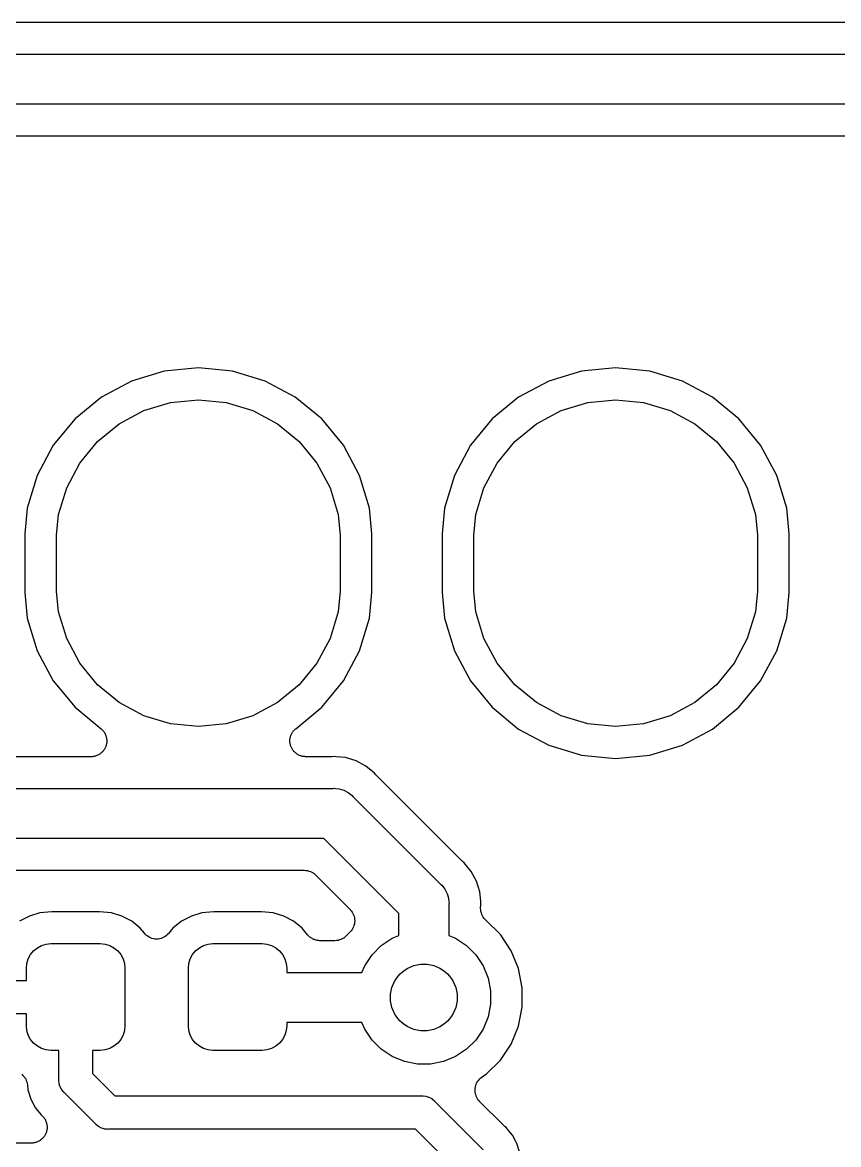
# Model space of a CAD drawing. Extents: x 100.2 to 129.8, y -164.8 to -95.2.
# Drawn here: x 112.7 to 117.59, y -112.58 to -105.86 of the extents above; entities that cross this region are included whole.
import ezdxf

# ---------------------------------------------------------------- set-up
doc = ezdxf.new("R2010")
doc.units = 0
doc.layers.add('BLACK', color=7, linetype='CONTINUOUS')

msp = doc.modelspace()

# ---------------------------------------------------------------- linework, layer by layer
at = {"layer": 'BLACK', "linetype": 'CONTINUOUS'}
for p, q in [((119.367, -105.86), (110.633, -105.86)), ((110.471, -106.05), (119.529, -106.05)), ((119.529, -106.35), (110.471, -106.35)), ((110.633, -106.54), (119.367, -106.54)), ((113.546, -107.95), (113.35, -108.01)), ((113.75, -107.93), (113.546, -107.95)), ((113.954, -107.95), (113.75, -107.93)), ((114.15, -108.01), (113.954, -107.95)), ((116.046, -107.95), (115.85, -108.01)), ((116.25, -107.93), (116.046, -107.95)), ((116.454, -107.95), (116.25, -107.93)), ((116.65, -108.01), (116.454, -107.95)), ((113.35, -108.01), (113.169, -108.106)), ((114.331, -108.106), (114.15, -108.01)), ((115.85, -108.01), (115.669, -108.106)), ((116.831, -108.106), (116.65, -108.01)), ((113.169, -108.106), (113.011, -108.236)), ((113.583, -108.137), (113.75, -108.121)), ((113.75, -108.121), (113.917, -108.137)), ((114.489, -108.236), (114.331, -108.106)), ((115.669, -108.106), (115.511, -108.236)), ((116.083, -108.137), (116.25, -108.121)), ((116.25, -108.121), (116.417, -108.137)), ((116.989, -108.236), (116.831, -108.106)), ((113.275, -108.265), (113.423, -108.186)), ((113.423, -108.186), (113.583, -108.137)), ((113.917, -108.137), (114.077, -108.186)), ((114.077, -108.186), (114.225, -108.265)), ((115.775, -108.265), (115.923, -108.186)), ((115.923, -108.186), (116.083, -108.137)), ((116.417, -108.137), (116.577, -108.186)), ((116.577, -108.186), (116.725, -108.265)), ((113.011, -108.236), (112.881, -108.394)), ((114.619, -108.394), (114.489, -108.236)), ((115.511, -108.236), (115.381, -108.394)), ((117.119, -108.394), (116.989, -108.236)), ((113.146, -108.371), (113.275, -108.265)), ((114.225, -108.265), (114.354, -108.371)), ((115.646, -108.371), (115.775, -108.265)), ((116.725, -108.265), (116.854, -108.371)), ((113.04, -108.5), (113.146, -108.371)), ((114.354, -108.371), (114.46, -108.5)), ((115.54, -108.5), (115.646, -108.371)), ((116.854, -108.371), (116.96, -108.5)), ((112.881, -108.394), (112.785, -108.575)), ((114.715, -108.575), (114.619, -108.394)), ((115.381, -108.394), (115.285, -108.575)), ((117.215, -108.575), (117.119, -108.394)), ((112.961, -108.648), (113.04, -108.5)), ((114.46, -108.5), (114.539, -108.648)), ((115.461, -108.648), (115.54, -108.5)), ((116.96, -108.5), (117.039, -108.648)), ((112.785, -108.575), (112.725, -108.771)), ((114.775, -108.771), (114.715, -108.575)), ((115.285, -108.575), (115.225, -108.771)), ((117.275, -108.771), (117.215, -108.575)), ((112.912, -108.808), (112.961, -108.648)), ((114.539, -108.648), (114.588, -108.808)), ((115.412, -108.808), (115.461, -108.648)), ((117.039, -108.648), (117.088, -108.808)), ((112.725, -108.771), (112.71, -108.924)), ((114.79, -108.924), (114.775, -108.771)), ((115.225, -108.771), (115.21, -108.924)), ((117.29, -108.924), (117.275, -108.771)), ((112.9, -108.933), (112.912, -108.808)), ((114.588, -108.808), (114.6, -108.933)), ((115.4, -108.933), (115.412, -108.808)), ((117.088, -108.808), (117.1, -108.933)), ((112.71, -108.924), (112.71, -109.276)), ((114.79, -109.276), (114.79, -108.924)), ((115.21, -108.924), (115.21, -109.276)), ((117.29, -109.276), (117.29, -108.924)), ((112.9, -109.267), (112.9, -108.933)), ((114.6, -108.933), (114.6, -109.267)), ((115.4, -109.267), (115.4, -108.933)), ((117.1, -108.933), (117.1, -109.267)), ((112.71, -109.276), (112.725, -109.429)), ((112.912, -109.392), (112.9, -109.267)), ((114.6, -109.267), (114.588, -109.392)), ((114.775, -109.429), (114.79, -109.276)), ((115.21, -109.276), (115.225, -109.429)), ((115.412, -109.392), (115.4, -109.267)), ((117.1, -109.267), (117.088, -109.392)), ((117.275, -109.429), (117.29, -109.276)), ((112.961, -109.552), (112.912, -109.392)), ((114.588, -109.392), (114.539, -109.552)), ((115.461, -109.552), (115.412, -109.392)), ((117.088, -109.392), (117.039, -109.552)), ((112.725, -109.429), (112.785, -109.625)), ((114.715, -109.625), (114.775, -109.429)), ((115.225, -109.429), (115.285, -109.625)), ((117.215, -109.625), (117.275, -109.429)), ((113.04, -109.7), (112.961, -109.552)), ((114.539, -109.552), (114.46, -109.7)), ((115.54, -109.7), (115.461, -109.552)), ((117.039, -109.552), (116.96, -109.7)), ((112.785, -109.625), (112.881, -109.806)), ((114.619, -109.806), (114.715, -109.625)), ((115.285, -109.625), (115.381, -109.806)), ((117.119, -109.806), (117.215, -109.625)), ((113.146, -109.829), (113.04, -109.7)), ((114.46, -109.7), (114.354, -109.829)), ((115.646, -109.829), (115.54, -109.7)), ((116.96, -109.7), (116.854, -109.829)), ((112.881, -109.806), (113.011, -109.964)), ((113.275, -109.935), (113.146, -109.829)), ((114.354, -109.829), (114.225, -109.935)), ((114.489, -109.964), (114.619, -109.806)), ((115.381, -109.806), (115.511, -109.964)), ((115.775, -109.935), (115.646, -109.829)), ((116.854, -109.829), (116.725, -109.935)), ((116.989, -109.964), (117.119, -109.806)), ((113.423, -110.014), (113.275, -109.935)), ((114.225, -109.935), (114.077, -110.014)), ((115.923, -110.014), (115.775, -109.935)), ((116.725, -109.935), (116.577, -110.014)), ((113.011, -109.964), (113.167, -110.092)), ((114.333, -110.092), (114.489, -109.964)), ((115.511, -109.964), (115.669, -110.094)), ((116.831, -110.094), (116.989, -109.964)), ((113.583, -110.063), (113.423, -110.014)), ((113.75, -110.079), (113.583, -110.063)), ((113.917, -110.063), (113.75, -110.079)), ((114.077, -110.014), (113.917, -110.063)), ((116.083, -110.063), (115.923, -110.014)), ((116.25, -110.079), (116.083, -110.063)), ((116.417, -110.063), (116.25, -110.079)), ((116.577, -110.014), (116.417, -110.063)), ((113.167, -110.092), (113.168, -110.092)), ((113.168, -110.092), (113.171, -110.096)), ((113.171, -110.096), (113.174, -110.099)), ((113.174, -110.099), (113.177, -110.102)), ((113.177, -110.102), (113.181, -110.106)), ((113.181, -110.106), (113.183, -110.109)), ((113.183, -110.109), (113.186, -110.113)), ((113.186, -110.113), (113.188, -110.117)), ((113.188, -110.117), (113.191, -110.121)), ((113.191, -110.121), (113.192, -110.125)), ((113.192, -110.125), (113.194, -110.129)), ((113.194, -110.129), (113.196, -110.134)), ((113.196, -110.134), (113.197, -110.138)), ((113.197, -110.138), (113.198, -110.143)), ((114.302, -110.142), (114.303, -110.137)), ((114.303, -110.137), (114.305, -110.133)), ((114.305, -110.133), (114.306, -110.128)), ((114.306, -110.128), (114.308, -110.124)), ((114.308, -110.124), (114.31, -110.12)), ((114.31, -110.12), (114.313, -110.116)), ((114.313, -110.116), (114.315, -110.112)), ((114.315, -110.112), (114.318, -110.108)), ((114.318, -110.108), (114.32, -110.105)), ((114.32, -110.105), (114.324, -110.101)), ((114.324, -110.101), (114.327, -110.098)), ((114.327, -110.098), (114.33, -110.095)), ((114.33, -110.095), (114.333, -110.092)), ((115.669, -110.094), (115.85, -110.19)), ((116.65, -110.19), (116.831, -110.094)), ((113.192, -110.206), (113.19, -110.21)), ((113.194, -110.202), (113.192, -110.206)), ((113.195, -110.198), (113.194, -110.202)), ((113.197, -110.193), (113.195, -110.198)), ((113.198, -110.189), (113.197, -110.193)), ((113.198, -110.143), (113.2, -110.147)), ((113.199, -110.184), (113.198, -110.189)), ((113.2, -110.18), (113.199, -110.184)), ((113.2, -110.147), (113.2, -110.152)), ((113.2, -110.152), (113.201, -110.157)), ((113.201, -110.175), (113.2, -110.18)), ((113.201, -110.157), (113.201, -110.161)), ((113.201, -110.161), (113.201, -110.166)), ((113.201, -110.166), (113.201, -110.17)), ((113.201, -110.17), (113.201, -110.175)), ((114.299, -110.155), (114.3, -110.151)), ((114.299, -110.16), (114.299, -110.155)), ((114.299, -110.164), (114.299, -110.16)), ((114.299, -110.169), (114.299, -110.164)), ((114.299, -110.174), (114.299, -110.169)), ((114.3, -110.178), (114.299, -110.174)), ((114.3, -110.151), (114.301, -110.146)), ((114.3, -110.183), (114.3, -110.178)), ((114.302, -110.187), (114.3, -110.183)), ((114.301, -110.146), (114.302, -110.142)), ((114.303, -110.192), (114.302, -110.187)), ((114.304, -110.196), (114.303, -110.192)), ((114.306, -110.201), (114.304, -110.196)), ((114.308, -110.205), (114.306, -110.201)), ((114.31, -110.209), (114.308, -110.205)), ((115.85, -110.19), (116.046, -110.25)), ((116.454, -110.25), (116.65, -110.19)), ((113.106, -110.26), (111.894, -110.26)), ((113.111, -110.26), (113.106, -110.26)), ((113.115, -110.26), (113.111, -110.26)), ((113.12, -110.259), (113.115, -110.26)), ((113.125, -110.258), (113.12, -110.259)), ((113.129, -110.257), (113.125, -110.258)), ((113.133, -110.256), (113.129, -110.257)), ((113.138, -110.254), (113.133, -110.256)), ((113.142, -110.253), (113.138, -110.254)), ((113.146, -110.251), (113.142, -110.253)), ((113.151, -110.249), (113.146, -110.251)), ((113.155, -110.246), (113.151, -110.249)), ((113.159, -110.244), (113.155, -110.246)), ((113.162, -110.241), (113.159, -110.244)), ((113.166, -110.239), (113.162, -110.241)), ((113.17, -110.235), (113.166, -110.239)), ((113.173, -110.232), (113.17, -110.235)), ((113.176, -110.229), (113.173, -110.232)), ((113.179, -110.226), (113.176, -110.229)), ((113.182, -110.222), (113.179, -110.226)), ((113.185, -110.218), (113.182, -110.222)), ((113.187, -110.214), (113.185, -110.218)), ((113.19, -110.21), (113.187, -110.214)), ((114.312, -110.213), (114.31, -110.209)), ((114.314, -110.217), (114.312, -110.213)), ((114.317, -110.221), (114.314, -110.217)), ((114.32, -110.225), (114.317, -110.221)), ((114.323, -110.228), (114.32, -110.225)), ((114.326, -110.231), (114.323, -110.228)), ((114.33, -110.235), (114.326, -110.231)), ((114.333, -110.238), (114.33, -110.235)), ((114.337, -110.24), (114.333, -110.238)), ((114.34, -110.243), (114.337, -110.24)), ((114.344, -110.246), (114.34, -110.243)), ((114.348, -110.248), (114.344, -110.246)), ((114.352, -110.25), (114.348, -110.248)), ((114.356, -110.252), (114.352, -110.25)), ((114.361, -110.254), (114.356, -110.252)), ((114.365, -110.256), (114.361, -110.254)), ((114.37, -110.257), (114.365, -110.256)), ((114.374, -110.258), (114.37, -110.257)), ((114.379, -110.258), (114.374, -110.258)), ((114.383, -110.259), (114.379, -110.258)), ((114.388, -110.259), (114.383, -110.259)), ((114.392, -110.26), (114.388, -110.259)), ((114.394, -110.26), (114.392, -110.26)), ((114.543, -110.26), (114.394, -110.26)), ((114.547, -110.26), (114.543, -110.26)), ((114.551, -110.26), (114.547, -110.26)), ((114.552, -110.26), (114.551, -110.26)), ((114.564, -110.258), (114.552, -110.26)), ((114.576, -110.26), (114.564, -110.258)), ((114.631, -110.265), (114.576, -110.26)), ((114.576, -110.26), (114.576, -110.26)), ((114.695, -110.284), (114.631, -110.265)), ((116.046, -110.25), (116.25, -110.27)), ((116.25, -110.27), (116.454, -110.25)), ((114.754, -110.316), (114.695, -110.284)), ((114.806, -110.358), (114.754, -110.316)), ((114.814, -110.368), (114.806, -110.358)), ((114.816, -110.371), (114.814, -110.368)), ((114.819, -110.374), (114.816, -110.371)), ((114.82, -110.375), (114.819, -110.374)), ((115.327, -110.881), (114.82, -110.375)), ((109.662, -110.45), (114.557, -110.45)), ((114.557, -110.45), (114.564, -110.449)), ((114.564, -110.449), (114.572, -110.45)), ((114.572, -110.45), (114.572, -110.45)), ((114.572, -110.45), (114.594, -110.452)), ((114.594, -110.452), (114.622, -110.461)), ((114.622, -110.461), (114.648, -110.475)), ((114.648, -110.475), (114.671, -110.493)), ((114.671, -110.493), (114.676, -110.499)), ((114.676, -110.499), (115.202, -111.026)), ((114.502, -110.75), (109.607, -110.75)), ((114.951, -111.199), (114.502, -110.75)), ((109.621, -110.94), (114.384, -110.94)), ((114.384, -110.94), (114.385, -110.94)), ((114.385, -110.94), (114.385, -110.94)), ((114.385, -110.94), (114.385, -110.94)), ((114.385, -110.94), (114.386, -110.94)), ((114.386, -110.94), (114.394, -110.941)), ((114.394, -110.941), (114.403, -110.942)), ((114.403, -110.942), (114.403, -110.942)), ((114.403, -110.942), (114.404, -110.942)), ((114.404, -110.942), (114.412, -110.945)), ((114.412, -110.945), (114.421, -110.947)), ((115.33, -110.884), (115.327, -110.881)), ((115.332, -110.887), (115.33, -110.884)), ((115.333, -110.888), (115.332, -110.887)), ((115.343, -110.895), (115.333, -110.888)), ((115.385, -110.947), (115.343, -110.895)), ((114.421, -110.947), (114.421, -110.948)), ((114.421, -110.948), (114.422, -110.948)), ((114.422, -110.948), (114.429, -110.952)), ((114.429, -110.952), (114.437, -110.956)), ((114.437, -110.956), (114.437, -110.956)), ((114.437, -110.956), (114.438, -110.957)), ((114.438, -110.957), (114.445, -110.962)), ((114.445, -110.962), (114.451, -110.968)), ((114.451, -110.968), (114.659, -111.176)), ((115.417, -111.006), (115.385, -110.947)), ((115.436, -111.07), (115.417, -111.006)), ((115.202, -111.026), (115.208, -111.03)), ((115.208, -111.03), (115.216, -111.04)), ((115.216, -111.04), (115.227, -111.053)), ((115.227, -111.053), (115.239, -111.077)), ((115.239, -111.077), (115.24, -111.079)), ((115.24, -111.079), (115.249, -111.107)), ((115.442, -111.125), (115.436, -111.07)), ((115.249, -111.107), (115.251, -111.129)), ((115.251, -111.129), (115.252, -111.137)), ((115.252, -111.137), (115.251, -111.144)), ((115.251, -111.144), (115.251, -111.332)), ((115.443, -111.137), (115.442, -111.125)), ((115.442, -111.125), (115.442, -111.125)), ((115.442, -111.149), (115.443, -111.137)), ((112.801, -111.196), (112.738, -111.215)), ((112.872, -111.189), (112.801, -111.196)), ((113.158, -111.189), (112.872, -111.189)), ((113.229, -111.196), (113.158, -111.189)), ((113.292, -111.215), (113.229, -111.196)), ((113.771, -111.196), (113.708, -111.215)), ((113.842, -111.189), (113.771, -111.196)), ((114.128, -111.189), (113.842, -111.189)), ((114.199, -111.196), (114.128, -111.189)), ((114.262, -111.215), (114.199, -111.196)), ((114.659, -111.176), (114.66, -111.176)), ((114.66, -111.176), (114.66, -111.176)), ((114.66, -111.176), (114.66, -111.176)), ((114.66, -111.176), (114.66, -111.177)), ((114.66, -111.177), (114.666, -111.184)), ((114.666, -111.184), (114.671, -111.191)), ((114.671, -111.191), (114.672, -111.191)), ((114.672, -111.191), (114.672, -111.191)), ((114.672, -111.191), (114.676, -111.199)), ((114.676, -111.199), (114.68, -111.207)), ((114.68, -111.207), (114.68, -111.207)), ((114.68, -111.207), (114.68, -111.208)), ((114.68, -111.208), (114.683, -111.216)), ((114.951, -111.332), (114.951, -111.199)), ((115.441, -111.157), (115.442, -111.153)), ((115.441, -111.158), (115.441, -111.157)), ((115.441, -111.169), (115.441, -111.158)), ((115.442, -111.178), (115.441, -111.169)), ((115.442, -111.153), (115.442, -111.149)), ((115.443, -111.187), (115.442, -111.178)), ((115.443, -111.188), (115.443, -111.187)), ((115.443, -111.187), (115.443, -111.187)), ((115.446, -111.196), (115.443, -111.188)), ((115.448, -111.205), (115.446, -111.196)), ((115.448, -111.206), (115.448, -111.205)), ((115.448, -111.205), (115.448, -111.205)), ((115.453, -111.213), (115.448, -111.206)), ((115.457, -111.221), (115.453, -111.213)), ((112.738, -111.215), (112.679, -111.246)), ((113.351, -111.246), (113.292, -111.215)), ((113.402, -111.288), (113.351, -111.246)), ((113.649, -111.246), (113.598, -111.288)), ((113.708, -111.215), (113.649, -111.246)), ((114.321, -111.246), (114.262, -111.215)), ((114.372, -111.288), (114.321, -111.246)), ((114.68, -111.28), (114.675, -111.288)), ((114.682, -111.271), (114.68, -111.279)), ((114.68, -111.279), (114.68, -111.28)), ((114.68, -111.28), (114.68, -111.28)), ((114.685, -111.262), (114.682, -111.271)), ((114.683, -111.216), (114.685, -111.225)), ((114.685, -111.225), (114.685, -111.225)), ((114.685, -111.225), (114.685, -111.225)), ((114.685, -111.225), (114.686, -111.234)), ((114.686, -111.253), (114.685, -111.262)), ((114.685, -111.262), (114.685, -111.262)), ((114.685, -111.262), (114.685, -111.262)), ((114.686, -111.234), (114.687, -111.243)), ((114.687, -111.244), (114.686, -111.253)), ((114.687, -111.243), (114.687, -111.244)), ((114.687, -111.244), (114.687, -111.244)), ((115.457, -111.222), (115.457, -111.221)), ((115.463, -111.229), (115.457, -111.222)), ((115.457, -111.222), (115.457, -111.222)), ((115.468, -111.236), (115.463, -111.229)), ((115.469, -111.236), (115.468, -111.236)), ((115.472, -111.239), (115.469, -111.236)), ((115.469, -111.236), (115.469, -111.236)), ((115.56, -111.326), (115.472, -111.239)), ((113.427, -111.318), (113.402, -111.288)), ((113.433, -111.325), (113.427, -111.318)), ((113.439, -111.331), (113.433, -111.325)), ((113.44, -111.331), (113.439, -111.331)), ((113.439, -111.331), (113.439, -111.331)), ((113.447, -111.336), (113.44, -111.331)), ((113.455, -111.342), (113.447, -111.336)), ((113.463, -111.345), (113.455, -111.342)), ((113.455, -111.342), (113.455, -111.342)), ((113.455, -111.342), (113.455, -111.342)), ((113.472, -111.349), (113.463, -111.345)), ((113.481, -111.351), (113.472, -111.349)), ((113.472, -111.349), (113.472, -111.349)), ((113.472, -111.349), (113.472, -111.349)), ((113.527, -111.349), (113.518, -111.351)), ((113.535, -111.346), (113.527, -111.349)), ((113.527, -111.349), (113.527, -111.349)), ((113.527, -111.349), (113.527, -111.349)), ((113.544, -111.342), (113.535, -111.346)), ((113.552, -111.337), (113.544, -111.342)), ((113.544, -111.342), (113.544, -111.342)), ((113.544, -111.342), (113.544, -111.342)), ((113.559, -111.332), (113.552, -111.337)), ((113.56, -111.332), (113.559, -111.332)), ((113.566, -111.326), (113.56, -111.332)), ((113.56, -111.332), (113.56, -111.332)), ((113.573, -111.319), (113.566, -111.326)), ((113.598, -111.288), (113.573, -111.318)), ((113.573, -111.318), (113.573, -111.319)), ((113.573, -111.319), (113.573, -111.319)), ((113.573, -111.319), (113.573, -111.319)), ((113.573, -111.319), (113.573, -111.319)), ((114.404, -111.328), (114.372, -111.288)), ((114.407, -111.331), (114.404, -111.328)), ((114.41, -111.334), (114.407, -111.331)), ((114.414, -111.337), (114.41, -111.334)), ((114.417, -111.341), (114.414, -111.337)), ((114.421, -111.343), (114.417, -111.341)), ((114.424, -111.346), (114.421, -111.343)), ((114.429, -111.348), (114.424, -111.346)), ((114.433, -111.351), (114.429, -111.348)), ((114.62, -111.347), (114.612, -111.351)), ((114.621, -111.347), (114.62, -111.347)), ((114.62, -111.347), (114.62, -111.347)), ((114.627, -111.341), (114.621, -111.347)), ((114.634, -111.336), (114.627, -111.341)), ((114.635, -111.335), (114.634, -111.336)), ((114.638, -111.332), (114.635, -111.335)), ((114.635, -111.335), (114.635, -111.335)), ((114.659, -111.31), (114.638, -111.332)), ((114.665, -111.303), (114.659, -111.31)), ((114.671, -111.296), (114.665, -111.303)), ((114.675, -111.288), (114.671, -111.296)), ((114.671, -111.296), (114.671, -111.296)), ((114.671, -111.296), (114.671, -111.296)), ((114.846, -111.392), (114.912, -111.348)), ((114.912, -111.348), (114.951, -111.332)), ((115.251, -111.332), (115.291, -111.348)), ((115.291, -111.348), (115.356, -111.392)), ((115.624, -111.423), (115.56, -111.326)), ((112.763, -111.423), (112.786, -111.405)), ((112.786, -111.405), (112.811, -111.391)), ((112.811, -111.391), (112.839, -111.383)), ((112.839, -111.383), (112.867, -111.38)), ((112.867, -111.38), (113.162, -111.38)), ((113.162, -111.38), (113.191, -111.383)), ((113.191, -111.383), (113.219, -111.391)), ((113.219, -111.391), (113.244, -111.405)), ((113.244, -111.405), (113.267, -111.423)), ((113.49, -111.353), (113.481, -111.351)), ((113.499, -111.353), (113.49, -111.353)), ((113.49, -111.353), (113.49, -111.353)), ((113.49, -111.353), (113.49, -111.353)), ((113.508, -111.353), (113.499, -111.353)), ((113.509, -111.353), (113.508, -111.353)), ((113.518, -111.351), (113.509, -111.353)), ((113.509, -111.353), (113.509, -111.353)), ((113.733, -111.423), (113.756, -111.405)), ((113.756, -111.405), (113.781, -111.391)), ((113.781, -111.391), (113.809, -111.383)), ((113.809, -111.383), (113.837, -111.38)), ((113.837, -111.38), (114.132, -111.38)), ((114.132, -111.38), (114.161, -111.383)), ((114.161, -111.383), (114.189, -111.391)), ((114.189, -111.391), (114.214, -111.405)), ((114.214, -111.405), (114.237, -111.423)), ((114.437, -111.353), (114.433, -111.351)), ((114.44, -111.355), (114.437, -111.353)), ((114.445, -111.356), (114.44, -111.355)), ((114.45, -111.358), (114.445, -111.356)), ((114.454, -111.359), (114.45, -111.358)), ((114.458, -111.36), (114.454, -111.359)), ((114.463, -111.361), (114.458, -111.36)), ((114.468, -111.362), (114.463, -111.361)), ((114.472, -111.362), (114.468, -111.362)), ((114.476, -111.363), (114.472, -111.362)), ((114.478, -111.363), (114.476, -111.363)), ((114.568, -111.363), (114.478, -111.363)), ((114.577, -111.362), (114.568, -111.363)), ((114.586, -111.361), (114.577, -111.362)), ((114.587, -111.361), (114.586, -111.361)), ((114.586, -111.361), (114.586, -111.361)), ((114.595, -111.358), (114.587, -111.361)), ((114.603, -111.356), (114.595, -111.358)), ((114.604, -111.356), (114.603, -111.356)), ((114.612, -111.351), (114.604, -111.355)), ((114.604, -111.355), (114.604, -111.356)), ((114.791, -111.448), (114.846, -111.392)), ((115.356, -111.392), (115.412, -111.448)), ((112.723, -111.499), (112.731, -111.471)), ((112.731, -111.471), (112.745, -111.446)), ((112.745, -111.446), (112.763, -111.423)), ((113.267, -111.423), (113.285, -111.446)), ((113.285, -111.446), (113.299, -111.471)), ((113.299, -111.471), (113.307, -111.499)), ((113.693, -111.499), (113.701, -111.471)), ((113.701, -111.471), (113.715, -111.446)), ((113.715, -111.446), (113.733, -111.423)), ((114.237, -111.423), (114.255, -111.446)), ((114.255, -111.446), (114.269, -111.471)), ((114.269, -111.471), (114.277, -111.499)), ((114.747, -111.513), (114.791, -111.448)), ((115.412, -111.448), (115.456, -111.513)), ((115.669, -111.53), (115.624, -111.423)), ((112.72, -111.527), (112.723, -111.499)), ((112.72, -111.6), (112.72, -111.527)), ((113.307, -111.499), (113.31, -111.527)), ((113.31, -111.527), (113.31, -111.872)), ((113.69, -111.527), (113.693, -111.499)), ((113.69, -111.872), (113.69, -111.527)), ((114.277, -111.499), (114.28, -111.527)), ((114.28, -111.527), (114.28, -111.553)), ((114.73, -111.553), (114.747, -111.513)), ((115.456, -111.513), (115.486, -111.586)), ((115.691, -111.644), (115.669, -111.53)), ((112.441, -111.6), (112.72, -111.6)), ((114.28, -111.553), (114.73, -111.553)), ((115.486, -111.586), (115.501, -111.663)), ((115.501, -111.663), (115.501, -111.742)), ((115.691, -111.761), (115.691, -111.644)), ((115.501, -111.742), (115.486, -111.819)), ((112.72, -111.8), (112.405, -111.8)), ((112.72, -111.872), (112.72, -111.8)), ((115.486, -111.819), (115.456, -111.892)), ((115.669, -111.875), (115.691, -111.761)), ((112.723, -111.901), (112.72, -111.872)), ((113.31, -111.872), (113.307, -111.901)), ((113.693, -111.901), (113.69, -111.872)), ((114.28, -111.872), (114.277, -111.901)), ((114.73, -111.853), (114.28, -111.853)), ((114.28, -111.853), (114.28, -111.872)), ((114.747, -111.892), (114.73, -111.853)), ((115.624, -111.982), (115.669, -111.875)), ((112.731, -111.929), (112.723, -111.901)), ((112.745, -111.954), (112.731, -111.929)), ((112.763, -111.977), (112.745, -111.954)), ((113.285, -111.954), (113.267, -111.977)), ((113.299, -111.929), (113.285, -111.954)), ((113.307, -111.901), (113.299, -111.929)), ((113.701, -111.929), (113.693, -111.901)), ((113.715, -111.954), (113.701, -111.929)), ((113.733, -111.977), (113.715, -111.954)), ((114.255, -111.954), (114.237, -111.977)), ((114.269, -111.929), (114.255, -111.954)), ((114.277, -111.901), (114.269, -111.929)), ((114.791, -111.958), (114.747, -111.892)), ((115.456, -111.892), (115.412, -111.958)), ((112.786, -111.995), (112.763, -111.977)), ((112.811, -112.009), (112.786, -111.995)), ((112.839, -112.017), (112.811, -112.009)), ((112.867, -112.02), (112.839, -112.017)), ((112.915, -112.02), (112.867, -112.02)), ((112.915, -112.195), (112.915, -112.02)), ((113.162, -112.02), (113.115, -112.02)), ((113.115, -112.02), (113.115, -112.159)), ((113.191, -112.017), (113.162, -112.02)), ((113.219, -112.009), (113.191, -112.017)), ((113.244, -111.995), (113.219, -112.009)), ((113.267, -111.977), (113.244, -111.995)), ((113.756, -111.995), (113.733, -111.977)), ((113.781, -112.009), (113.756, -111.995)), ((113.809, -112.017), (113.781, -112.009)), ((113.837, -112.02), (113.809, -112.017)), ((114.132, -112.02), (113.837, -112.02)), ((114.161, -112.017), (114.132, -112.02)), ((114.189, -112.009), (114.161, -112.017)), ((114.214, -111.995), (114.189, -112.009)), ((114.237, -111.977), (114.214, -111.995)), ((114.846, -112.013), (114.791, -111.958)), ((114.912, -112.057), (114.846, -112.013)), ((115.356, -112.013), (115.291, -112.057)), ((115.412, -111.958), (115.356, -112.013)), ((115.56, -112.079), (115.624, -111.982)), ((114.985, -112.087), (114.912, -112.057)), ((115.062, -112.103), (114.985, -112.087)), ((115.218, -112.087), (115.141, -112.103)), ((115.291, -112.057), (115.218, -112.087)), ((115.477, -112.161), (115.56, -112.079)), ((115.141, -112.103), (115.062, -112.103)), ((112.693, -112.163), (112.699, -112.17)), ((112.699, -112.17), (112.705, -112.176)), ((112.705, -112.176), (112.706, -112.176)), ((112.706, -112.176), (112.706, -112.177)), ((112.706, -112.177), (112.711, -112.184)), ((112.711, -112.184), (112.716, -112.191)), ((112.716, -112.191), (112.716, -112.192)), ((112.716, -112.192), (112.716, -112.192)), ((112.716, -112.192), (112.719, -112.2)), ((112.719, -112.2), (112.723, -112.209)), ((112.723, -112.209), (112.723, -112.209)), ((112.723, -112.209), (112.723, -112.209)), ((112.723, -112.209), (112.725, -112.218)), ((112.725, -112.218), (112.726, -112.227)), ((112.915, -112.2), (112.915, -112.195)), ((112.916, -112.22), (112.915, -112.2)), ((112.921, -112.235), (112.916, -112.22)), ((113.115, -112.159), (113.249, -112.292)), ((115.412, -112.23), (115.415, -112.222)), ((115.415, -112.221), (115.419, -112.213)), ((115.415, -112.222), (115.415, -112.221)), ((115.415, -112.221), (115.415, -112.221)), ((115.419, -112.213), (115.424, -112.205)), ((115.424, -112.205), (115.43, -112.198)), ((115.424, -112.205), (115.424, -112.205)), ((115.424, -112.205), (115.424, -112.205)), ((115.43, -112.198), (115.436, -112.191)), ((115.436, -112.191), (115.443, -112.185)), ((115.436, -112.191), (115.436, -112.191)), ((115.436, -112.191), (115.436, -112.191)), ((115.443, -112.185), (115.45, -112.179)), ((115.45, -112.179), (115.477, -112.161)), ((112.726, -112.227), (112.729, -112.257)), ((112.729, -112.257), (112.746, -112.312)), ((112.922, -112.238), (112.921, -112.235)), ((112.931, -112.256), (112.922, -112.238)), ((112.944, -112.271), (112.931, -112.256)), ((112.948, -112.274), (112.944, -112.271)), ((113.133, -112.46), (112.948, -112.274)), ((115.408, -112.257), (115.409, -112.248)), ((115.408, -112.258), (115.408, -112.257)), ((115.408, -112.257), (115.408, -112.257)), ((115.408, -112.267), (115.408, -112.258)), ((115.409, -112.276), (115.408, -112.267)), ((115.409, -112.248), (115.41, -112.239)), ((115.412, -112.285), (115.409, -112.276)), ((115.409, -112.276), (115.409, -112.276)), ((115.409, -112.276), (115.409, -112.276)), ((115.41, -112.239), (115.412, -112.23)), ((115.41, -112.239), (115.41, -112.239)), ((115.41, -112.239), (115.41, -112.239)), ((115.414, -112.293), (115.412, -112.285)), ((112.746, -112.312), (112.773, -112.362)), ((113.249, -112.292), (115.088, -112.292)), ((115.088, -112.292), (115.093, -112.292)), ((115.093, -112.292), (115.097, -112.292)), ((115.097, -112.292), (115.097, -112.292)), ((115.097, -112.292), (115.112, -112.294)), ((115.112, -112.294), (115.131, -112.3)), ((115.131, -112.3), (115.148, -112.309)), ((115.148, -112.309), (115.164, -112.321)), ((115.164, -112.321), (115.167, -112.325)), ((115.167, -112.325), (115.457, -112.616)), ((115.415, -112.294), (115.414, -112.293)), ((115.419, -112.302), (115.415, -112.294)), ((115.415, -112.294), (115.415, -112.294)), ((115.423, -112.31), (115.419, -112.302)), ((115.429, -112.317), (115.423, -112.31)), ((115.423, -112.31), (115.423, -112.31)), ((115.423, -112.31), (115.423, -112.31)), ((115.435, -112.324), (115.429, -112.317)), ((115.435, -112.325), (115.435, -112.324)), ((115.582, -112.472), (115.435, -112.325)), ((115.435, -112.325), (115.435, -112.325)), ((115.435, -112.325), (115.435, -112.325)), ((115.435, -112.325), (115.435, -112.325)), ((112.773, -112.362), (112.786, -112.379)), ((112.786, -112.379), (112.786, -112.379)), ((112.786, -112.379), (112.809, -112.406)), ((112.809, -112.406), (112.81, -112.407)), ((112.81, -112.407), (112.811, -112.407)), ((112.811, -112.407), (112.814, -112.411)), ((112.814, -112.411), (112.817, -112.414)), ((112.817, -112.414), (112.82, -112.417)), ((112.82, -112.417), (112.824, -112.421)), ((112.824, -112.421), (112.826, -112.424)), ((112.826, -112.424), (112.829, -112.428)), ((112.829, -112.428), (112.831, -112.432)), ((112.831, -112.432), (112.834, -112.436)), ((112.834, -112.436), (112.835, -112.44)), ((112.835, -112.44), (112.837, -112.444)), ((112.837, -112.444), (112.839, -112.449)), ((112.839, -112.449), (112.841, -112.453)), ((112.841, -112.453), (112.841, -112.458)), ((112.841, -112.458), (112.843, -112.462)), ((112.843, -112.462), (112.843, -112.467)), ((112.843, -112.467), (112.844, -112.472)), ((112.844, -112.49), (112.843, -112.495)), ((112.844, -112.472), (112.844, -112.476)), ((112.844, -112.476), (112.844, -112.481)), ((112.844, -112.481), (112.844, -112.485)), ((112.844, -112.485), (112.844, -112.49)), ((113.136, -112.464), (113.133, -112.46)), ((113.152, -112.476), (113.136, -112.464)), ((113.169, -112.485), (113.152, -112.476)), ((113.179, -112.488), (113.169, -112.485)), ((113.188, -112.491), (113.179, -112.488)), ((113.19, -112.491), (113.188, -112.491)), ((113.203, -112.492), (113.19, -112.491)), ((113.207, -112.493), (113.203, -112.492)), ((113.203, -112.492), (113.203, -112.492)), ((113.212, -112.492), (113.207, -112.493)), ((115.051, -112.492), (113.212, -112.492)), ((115.29, -112.731), (115.051, -112.492)), ((115.585, -112.474), (115.582, -112.472)), ((115.588, -112.477), (115.585, -112.474)), ((115.589, -112.478), (115.588, -112.477)), ((115.596, -112.484), (115.589, -112.478)), ((115.608, -112.499), (115.596, -112.484)), ((112.802, -112.559), (112.798, -112.561)), ((112.805, -112.556), (112.802, -112.559)), ((112.809, -112.554), (112.805, -112.556)), ((112.813, -112.55), (112.809, -112.554)), ((112.816, -112.547), (112.813, -112.55)), ((112.819, -112.544), (112.816, -112.547)), ((112.822, -112.541), (112.819, -112.544)), ((112.825, -112.537), (112.822, -112.541)), ((112.828, -112.533), (112.825, -112.537)), ((112.83, -112.529), (112.828, -112.533)), ((112.833, -112.525), (112.83, -112.529)), ((112.835, -112.521), (112.833, -112.525)), ((112.837, -112.517), (112.835, -112.521)), ((112.838, -112.513), (112.837, -112.517)), ((112.84, -112.508), (112.838, -112.513)), ((112.841, -112.504), (112.84, -112.508)), ((112.842, -112.499), (112.841, -112.504)), ((112.843, -112.495), (112.842, -112.499)), ((115.632, -112.528), (115.608, -112.499)), ((115.608, -112.499), (115.608, -112.499)), ((115.653, -112.566), (115.632, -112.528)), ((112.749, -112.575), (112.217, -112.575)), ((112.754, -112.575), (112.749, -112.575)), ((112.758, -112.575), (112.754, -112.575)), ((112.763, -112.574), (112.758, -112.575)), ((112.768, -112.573), (112.763, -112.574)), ((112.772, -112.572), (112.768, -112.573)), ((112.776, -112.571), (112.772, -112.572)), ((112.781, -112.569), (112.776, -112.571)), ((112.786, -112.568), (112.781, -112.569)), ((112.789, -112.566), (112.786, -112.568)), ((112.794, -112.564), (112.789, -112.566)), ((112.798, -112.561), (112.794, -112.564)), ((115.659, -112.578), (115.653, -112.566)), ((115.653, -112.566), (115.653, -112.566)), ((115.676, -112.633), (115.659, -112.578))]:
    msp.add_line(p, q, dxfattribs=at)
at = {"layer": 'BLACK'}
msp.add_circle((115.101, -111.703), 0.2, dxfattribs=at)

doc.saveas('drawing.dxf')
